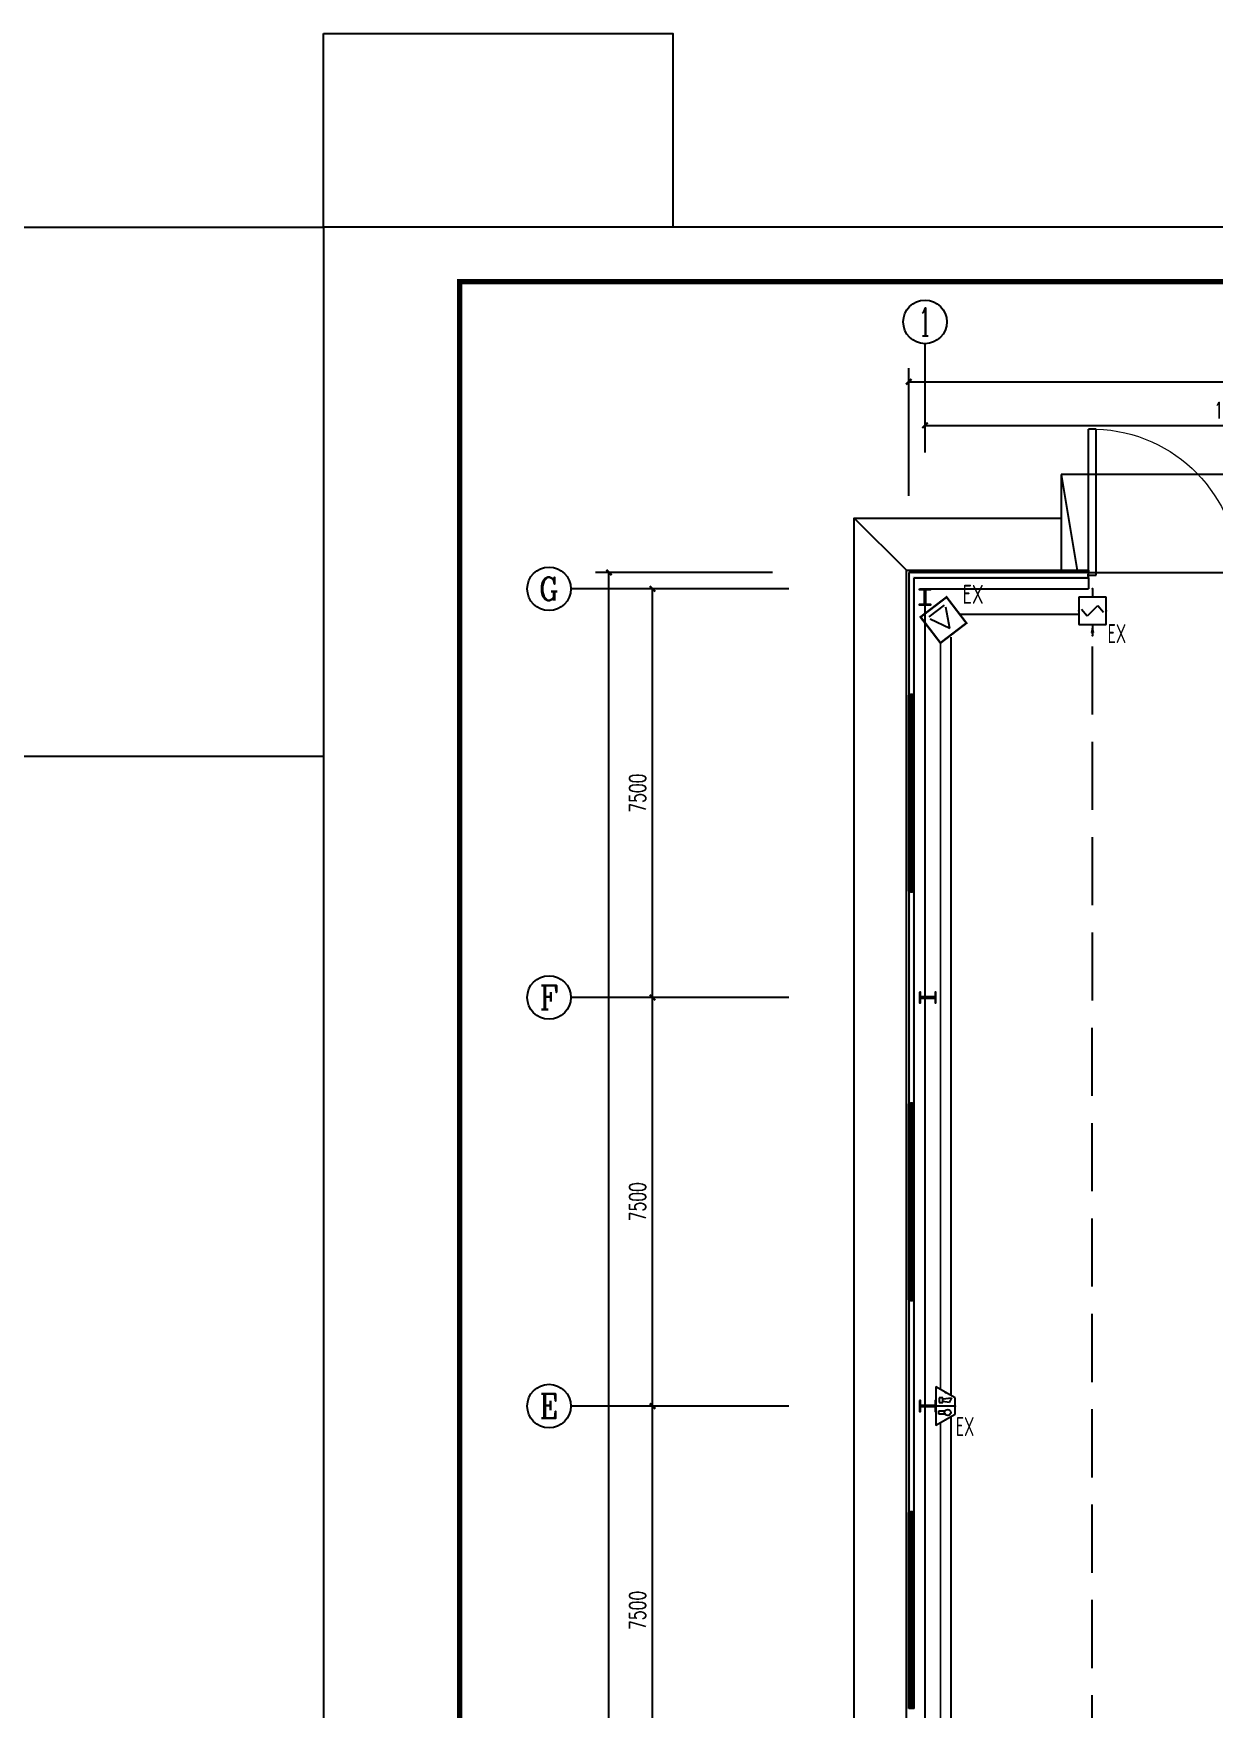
# Model space of a CAD drawing. Extents: x 4532298 to 10139194, y -639876 to -207028.
# Drawn here: x 5029050 to 5050702, y -317948 to -287205 of the extents above; entities that cross this region are included whole.
import ezdxf
from ezdxf.enums import TextEntityAlignment as Align

# ---------------------------------------------------------------- set-up
doc = ezdxf.new("R2010")
doc.units = 0
doc.header["$LTSCALE"] = 1000
doc.header["$MEASUREMENT"] = 0
doc.linetypes.add('DASH', pattern=[0.35, 0.25, -0.1])
doc.layers.get('0').update_dxf_attribs({"linetype": 'CONTINUOUS'})
doc.layers.get('Defpoints').update_dxf_attribs({"linetype": 'CONTINUOUS'})
doc.layers.add('_0', color=7, linetype='CONTINUOUS', lineweight=25)
for name, color, linetype in [('AXIS_TEXT', 7, 'CONTINUOUS'), ('EQUIP-消防', 3, 'CONTINUOUS'), ('PUB_TITLE', 4, 'CONTINUOUS'), ('PUB_WALL', 9, 'CONTINUOUS'), ('WALL', 2, 'CONTINUOUS'), ('WALL-MOVE', 6, 'CONTINUOUS'), ('WIRE-消防', 5, 'CONTINUOUS'), ('WIRE-照明', 1, 'CONTINUOUS'), ('建筑底图', 251, 'CONTINUOUS'), ('电气文字', 7, 'CONTINUOUS')]:
    doc.layers.add(name, color=color, linetype=linetype)
doc.styles.add('_TCH_AXIS', font='COMPLEX', dxfattribs={"bigfont": 'GBCBIG'})
doc.styles.add('_TCH_DIM_T3', font='SIMPLEX', dxfattribs={"width": 0.705882, "bigfont": 'GBCBIG'})
doc.styles.add('COMPLEX', font='COMPLEX')
doc.styles.add('SCEI', font='sceie.shx', dxfattribs={"width": 0.75, "bigfont": 'sceic.shx'})
doc.styles.add('sceie', font='sceie.shx', dxfattribs={"width": 0.7, "bigfont": 'sceic.shx'})
doc.styles.get("Standard").update_dxf_attribs({"font": 'GBENOR', "bigfont": 'GBCBIG'})
doc.dimstyles.new('_TCH_ARCH&&100', dxfattribs={"dimtxt": 297.5, "dimasz": 100, "dimexe": 250, "dimexo": 300, "dimgap": 126.25, "dimtad": 1, "dimdec": 0, "dimzin": 0, "dimdsep": 46, "dimtxsty": '_TCH_DIM_T3', "dimblk": 'ARCHTICK', "dimcen": 0.09, "dimclrt": 7, "dimazin": 2, "dimtfac": 1, "dimtdec": 0, "dimtix": 1, "dimtmove": 2, "dimatfit": 3, "dimfxl": 0, "dimtolj": 1, "dimtzin": 0, "dimarcsym": 0})

# ---------------------------------------------------------------- blocks, each defined once
blk = doc.blocks.new('_AXISO')
blk.add_circle((0, 0), 0.5)
at = {"layer": 'AXIS_TEXT', "style": 'COMPLEX', "width": 1.041667}
blk.add_attdef('A', text='', height=0.56, dxfattribs=at).set_placement((-0.25, -0.28), (0.25, -0.28), align=Align.FIT)
blk = doc.blocks.new('_ArchTick')
at = {"color": 0, "linetype": 'ByBlock', "const_width": 0.4}
blk.add_lwpolyline([(-0.5, -0.5), (0.5, 0.5)], dxfattribs=at)
blk = doc.blocks.new('*D502')
at = {"layer": 'Defpoints', "color": 0, "transparency": 16777216}
for p in [(5039609, -297098), (5042909, -297098), (5042909, -342698)]:
    blk.add_point(p, dxfattribs=at)
at = {"layer": '建筑底图', "color": 0, "lineweight": -2, "transparency": 16777216}
for p, q in [((5042609, -297098), (5039359, -297098)), ((5039609, -342698), (5039609, -297098)), ((5042609, -342698), (5039359, -342698))]:
    blk.add_line(p, q, dxfattribs=at)
at = {"layer": '建筑底图', "color": 0, "lineweight": -2, "transparency": 16777216, "xscale": 100, "yscale": 100, "zscale": 100}
for p, rotation in [((5039609, -297098), 90), ((5039609, -342698), 270)]:
    blk.add_blockref('_ArchTick', p, dxfattribs=dict(at, rotation=rotation))
at = {"layer": '建筑底图', "color": 7, "transparency": 16777216, "insert": (5039334, -319898), "char_height": 297.5, "attachment_point": 5, "rotation": 90, "style": '_TCH_DIM_T3'}
blk.add_mtext('\\A1;45600', dxfattribs=at)
blk = doc.blocks.new('*D506')
at = {"layer": 'Defpoints', "color": 0, "transparency": 16777216}
for p in [(5040409, -312398), (5042909, -312398), (5042909, -319898)]:
    blk.add_point(p, dxfattribs=at)
at = {"layer": '建筑底图', "color": 0, "lineweight": -2, "transparency": 16777216}
for p, q in [((5042609, -312398), (5040159, -312398)), ((5040409, -319898), (5040409, -312398)), ((5042609, -319898), (5040159, -319898))]:
    blk.add_line(p, q, dxfattribs=at)
at = {"layer": '建筑底图', "color": 0, "lineweight": -2, "transparency": 16777216, "xscale": 100, "yscale": 100, "zscale": 100}
for p, rotation in [((5040409, -312398), 90), ((5040409, -319898), 270)]:
    blk.add_blockref('_ArchTick', p, dxfattribs=dict(at, rotation=rotation))
at = {"layer": '建筑底图', "color": 7, "transparency": 16777216, "insert": (5040134, -316148), "char_height": 297.5, "attachment_point": 5, "rotation": 90, "style": '_TCH_DIM_T3'}
blk.add_mtext('\\A1;7500', dxfattribs=at)
blk = doc.blocks.new('*D507')
at = {"layer": 'Defpoints', "color": 0, "transparency": 16777216}
for p in [(5040409, -304898), (5042909, -304898), (5042909, -312398)]:
    blk.add_point(p, dxfattribs=at)
at = {"layer": '建筑底图', "color": 0, "lineweight": -2, "transparency": 16777216}
for p, q in [((5042609, -304898), (5040159, -304898)), ((5040409, -312398), (5040409, -304898)), ((5042609, -312398), (5040159, -312398))]:
    blk.add_line(p, q, dxfattribs=at)
at = {"layer": '建筑底图', "color": 0, "lineweight": -2, "transparency": 16777216, "xscale": 100, "yscale": 100, "zscale": 100}
for p, rotation in [((5040409, -304898), 90), ((5040409, -312398), 270)]:
    blk.add_blockref('_ArchTick', p, dxfattribs=dict(at, rotation=rotation))
at = {"layer": '建筑底图', "color": 7, "transparency": 16777216, "insert": (5040134, -308648), "char_height": 297.5, "attachment_point": 5, "rotation": 90, "style": '_TCH_DIM_T3'}
blk.add_mtext('\\A1;7500', dxfattribs=at)
blk = doc.blocks.new('*D508')
at = {"layer": 'Defpoints', "color": 0, "transparency": 16777216}
for p in [(5040409, -297398), (5042909, -297398), (5042909, -304898)]:
    blk.add_point(p, dxfattribs=at)
at = {"layer": '建筑底图', "color": 0, "lineweight": -2, "transparency": 16777216}
for p, q in [((5042609, -297398), (5040159, -297398)), ((5040409, -304898), (5040409, -297398)), ((5042609, -304898), (5040159, -304898))]:
    blk.add_line(p, q, dxfattribs=at)
at = {"layer": '建筑底图', "color": 0, "lineweight": -2, "transparency": 16777216, "xscale": 100, "yscale": 100, "zscale": 100}
for p, rotation in [((5040409, -297398), 90), ((5040409, -304898), 270)]:
    blk.add_blockref('_ArchTick', p, dxfattribs=dict(at, rotation=rotation))
at = {"layer": '建筑底图', "color": 7, "transparency": 16777216, "insert": (5040134, -301148), "char_height": 297.5, "attachment_point": 5, "rotation": 90, "style": '_TCH_DIM_T3'}
blk.add_mtext('\\A1;7500', dxfattribs=at)
blk = doc.blocks.new('*D509')
at = {"layer": 'Defpoints', "color": 0, "transparency": 16777216}
for p in [(5092709, -293598), (5045109, -295993), (5092709, -295993)]:
    blk.add_point(p, dxfattribs=at)
at = {"layer": '建筑底图', "color": 0, "lineweight": -2, "transparency": 16777216}
for p, q in [((5045109, -295693), (5045109, -293348)), ((5092709, -295693), (5092709, -293348)), ((5045109, -293598), (5092709, -293598))]:
    blk.add_line(p, q, dxfattribs=at)
at = {"layer": '建筑底图', "color": 0, "lineweight": -2, "transparency": 16777216, "xscale": 100, "yscale": 100, "zscale": 100, "rotation": 180}
blk.add_blockref('_ArchTick', (5045109, -293598), dxfattribs=at)
at = {"layer": '建筑底图', "color": 0, "lineweight": -2, "transparency": 16777216, "xscale": 100, "yscale": 100, "zscale": 100}
blk.add_blockref('_ArchTick', (5092709, -293598), dxfattribs=at)
at = {"layer": '建筑底图', "color": 7, "transparency": 16777216, "insert": (5068909, -293323), "char_height": 297.5, "attachment_point": 5, "style": '_TCH_DIM_T3'}
blk.add_mtext('\\A1;47600', dxfattribs=at)
blk = doc.blocks.new('*D510')
at = {"layer": 'Defpoints', "color": 0, "transparency": 16777216}
for p in [(5056909, -294398), (5045409, -294898), (5056909, -294898)]:
    blk.add_point(p, dxfattribs=at)
at = {"layer": '建筑底图', "color": 0, "lineweight": -2, "transparency": 16777216}
for p, q in [((5045409, -294598), (5045409, -294148)), ((5056909, -294598), (5056909, -294148)), ((5045409, -294398), (5056909, -294398))]:
    blk.add_line(p, q, dxfattribs=at)
at = {"layer": '建筑底图', "color": 0, "lineweight": -2, "transparency": 16777216, "xscale": 100, "yscale": 100, "zscale": 100, "rotation": 180}
blk.add_blockref('_ArchTick', (5045409, -294398), dxfattribs=at)
at = {"layer": '建筑底图', "color": 0, "lineweight": -2, "transparency": 16777216, "xscale": 100, "yscale": 100, "zscale": 100}
blk.add_blockref('_ArchTick', (5056909, -294398), dxfattribs=at)
at = {"layer": '建筑底图', "color": 7, "transparency": 16777216, "insert": (5051159, -294123), "char_height": 297.5, "attachment_point": 5, "style": '_TCH_DIM_T3'}
blk.add_mtext('\\A1;11500', dxfattribs=at)
blk = doc.blocks.new('$DorLib2D$00000002')
for p, q in [((-0.5, 0), (-0.5, 0.4875)), ((-0.475, 0.4875), (-0.5, 0.4875)), ((-0.475, 0), (-0.475, 0.4875)), ((0.475, 0), (0.475, 0.4875)), ((0.475, 0.4875), (0.5, 0.4875)), ((0.5, 0), (0.5, 0.4875)), ((-0.5, 0), (-0.475, 0)), ((0.5, 0), (0.475, 0))]:
    blk.add_line(p, q)
at = {"lineweight": 13}
for centre, start, end in [((-0.4875, 0), 0, 88.5307), ((0.4875, 0), 91.4693, 180)]:
    blk.add_arc(centre, 0.4875, start, end, dxfattribs=at)
blk = doc.blocks.new('$TCHSYS$WIN2D')
for p, q in [((-0.5, 0.5), (0.5, 0.5)), ((-0.5, 0.5), (-0.5, -0.5)), ((0.5, 0.5), (0.5, -0.5)), ((0.5, 0.1667), (-0.5, 0.1667)), ((0.5, -0.1667), (-0.5, -0.1667)), ((-0.5, -0.5), (0.5, -0.5))]:
    blk.add_line(p, q)
blk = doc.blocks.new('$equip$00002679')
for p, q in [((-0.3, 0.699), (-0.703, 0)), ((0.3, 0.699), (-0.3, 0.699)), ((0.3, 0.699), (-0.3, 0.699)), ((0, 0.699), (0, 0)), ((0.703, 0), (0.3, 0.699)), ((-0.703, 0), (0.703, 0)), ((-0.264, 0.249), (-0.304, 0.569)), ((-0.304, 0.569), (-0.128, 0.489)), ((-0.304, 0.249), (-0.304, 0.113)), ((-0.128, 0.249), (-0.304, 0.249)), ((-0.304, 0.113), (-0.128, 0.113)), ((-0.128, 0.489), (-0.168, 0.249)), ((-0.128, 0.113), (-0.128, 0.249)), ((0.174, 0.11), (0.174, 0.338)), ((0.294, 0.11), (0.174, 0.11)), ((0.294, 0.338), (0.294, 0.11))]:
    blk.add_line(p, q)
at = {"const_width": 0.04}
for points in [[(-0.299, 0.699), (0.301, 0.699), (0.703, 0), (-0.702, 0), (-0.299, 0.699), (0.301, 0.699)], [(-0.3, 0.699), (0.3, 0.699), (0.703, 0), (-0.703, 0), (-0.3, 0.699), (0.3, 0.699)]]:
    blk.add_lwpolyline(points, dxfattribs=at)
blk.add_circle((0.234, 0.43), 0.111)
for p in [(0, 0.699), (-0.501, 0.349), (0, 0), (0.502, 0.349)]:
    blk.add_point(p)
at = {"color": 7, "flags": 1}
for tag, height, p in [('A', 0.00002, (0, 0)), ('B', 0.4, (0.961, 0.299))]:
    blk.add_attdef(tag, text='', height=height, dxfattribs=at).set_placement(p, align=Align.MIDDLE_CENTER)
blk = doc.blocks.new('$equip$00002763')
for p, q in [((-0.5, 0), (-0.907, 0)), ((-0.802, 0.041), (-0.802, -0.039)), ((-0.802, -0.039), (-0.632, 0)), ((-0.5, 0.5), (-0.5, -0.5)), ((0.5, 0.5), (-0.5, 0.5)), ((-0.2, 0.2), (0.05, 0.4)), ((0, 0), (-0.2, 0.2)), ((0, 0), (0.2, -0.2)), ((0.5, -0.5), (0.5, 0.5)), ((0.809, 0), (0.5, 0)), ((-0.5, -0.5), (0.5, -0.5)), ((0.2, -0.2), (-0.05, -0.4))]:
    blk.add_line(p, q)
at = {"color": 0, "linetype": 'Continuous'}
blk.add_line((-0.632, 0), (-0.802, 0.041), dxfattribs=at)
at = {"const_width": 0.04}
for points in [[(-0.907, 0), (-0.5, 0)], [(-0.5, 0.5), (0.5, 0.5), (0.5, -0.5), (-0.5, -0.5), (-0.5, 0.5), (0.5, 0.5)], [(0.5, 0), (0.809, 0)]]:
    blk.add_lwpolyline(points, dxfattribs=at)
for p in [(-0.907, 0), (0, 0.5), (0.809, 0), (0, -0.5)]:
    blk.add_point(p)
blk.add_solid([(-0.632, 0), (-0.802, 0.041), (-0.802, -0.039)])
at = {"color": 7, "flags": 1}
for tag, height, p in [('A', 0.00002, (0, 0)), ('B', 0.4, (0.755, -0.345))]:
    blk.add_attdef(tag, text='', height=height, dxfattribs=at).set_placement(p, align=Align.MIDDLE_CENTER)
blk = doc.blocks.new('$equip$00002729')
for p, q in [((0.5, 0.5), (-0.5, 0.5)), ((-0.5, 0.5), (-0.5, -0.5)), ((0.002, 0.329), (-0.298, -0.271)), ((0.002, 0.329), (0.302, -0.271)), ((0.5, -0.5), (0.5, 0.5)), ((-0.5, -0.5), (0.5, -0.5)), ((-0.298, -0.351), (0.302, -0.351))]:
    blk.add_line(p, q)
at = {"const_width": 0.0667}
blk.add_lwpolyline([(-0.5, 0.5), (0.5, 0.5), (0.5, -0.5), (-0.5, -0.5), (-0.5, 0.5), (0.5, 0.5)], dxfattribs=at)
for p in [(-0.5, 0), (0, 0.5), (0.5, 0), (0, -0.5)]:
    blk.add_point(p)
at = {"color": 7, "flags": 1}
for tag, height, p in [('A', 0.00002, (0, 0)), ('B', 0.4, (0.762, -0.208))]:
    blk.add_attdef(tag, text='', height=height, dxfattribs=at).set_placement(p, align=Align.MIDDLE_CENTER)

msp = doc.modelspace()

# ---------------------------------------------------------------- hatches: boundary and pattern name
at = {"layer": 'PUB_WALL'}
msp.add_hatch(color=256, dxfattribs=at).paths.add_polyline_path([(5045109.2, -314348.3), (5045209.2, -314348.3), (5045179.2, -314318.3), (5045139.2, -314318.3)])
at = {"layer": '建筑底图'}
for points in [[(5048409.2, -297098.3), (5045109.2, -297098.3), (5045139.2, -297128.3), (5048379.2, -297128.3)], [(5045109.2, -297098.3), (5045109.2, -299348.3), (5045139.2, -299318.3), (5045139.2, -297128.3)], [(5045209.2, -297198.3), (5048409.2, -297198.3), (5048379.2, -297168.3), (5045179.2, -297168.3)], [(5045209.2, -299348.3), (5045209.2, -297198.3), (5045179.2, -297168.3), (5045179.2, -299318.3)], [(5048409.2, -297198.3), (5048409.2, -297098.3), (5048379.2, -297128.3), (5048379.2, -297168.3)], [(5045419.2, -297682.3), (5045509.2, -297682.3), (5045509.2, -297698.3), (5045309.2, -297698.3), (5045309.2, -297682.3), (5045399.2, -297682.3), (5045399.2, -297414.3), (5045309.2, -297414.3), (5045309.2, -297398.3), (5045509.2, -297398.3), (5045509.2, -297414.3), (5045419.2, -297414.3)], [(5045109.2, -299348.3), (5045209.2, -299348.3), (5045179.2, -299318.3), (5045139.2, -299318.3)], [(5045209.2, -302948.3), (5045109.2, -302948.3), (5045139.2, -302978.3), (5045179.2, -302978.3)], [(5045109.2, -302948.3), (5045109.2, -306848.3), (5045139.2, -306818.3), (5045139.2, -302978.3)], [(5045209.2, -306848.3), (5045209.2, -302948.3), (5045179.2, -302978.3), (5045179.2, -306818.3)], [(5045593.2, -304908.3), (5045593.2, -304998.3), (5045609.2, -304998.3), (5045609.2, -304798.3), (5045593.2, -304798.3), (5045593.2, -304888.3), (5045325.2, -304888.3), (5045325.2, -304798.3), (5045309.2, -304798.3), (5045309.2, -304998.3), (5045325.2, -304998.3), (5045325.2, -304908.3)], [(5045109.2, -306848.3), (5045209.2, -306848.3), (5045179.2, -306818.3), (5045139.2, -306818.3)], [(5045209.2, -310448.3), (5045109.2, -310448.3), (5045139.2, -310478.3), (5045179.2, -310478.3)], [(5045109.2, -310448.3), (5045109.2, -314348.3), (5045139.2, -314318.3), (5045139.2, -310478.3)], [(5045209.2, -314348.3), (5045209.2, -310448.3), (5045179.2, -310478.3), (5045179.2, -314318.3)], [(5045593.2, -312408.3), (5045593.2, -312498.3), (5045609.2, -312498.3), (5045609.2, -312298.3), (5045593.2, -312298.3), (5045593.2, -312388.3), (5045325.2, -312388.3), (5045325.2, -312298.3), (5045309.2, -312298.3), (5045309.2, -312498.3), (5045325.2, -312498.3), (5045325.2, -312408.3)]]:
    msp.add_hatch(color=256, dxfattribs=at).paths.add_polyline_path(points)

# ---------------------------------------------------------------- linework, layer by layer
at = {"color": 2, "linetype": 'DASH', "ltscale": 5}
msp.add_line((5048467.7, -341705.8), (5048480.8, -298256.1), dxfattribs=at)
at = {"layer": '_0', "color": 0}
msp.add_lwpolyline([(5034368.6, -287205.4), (5040781, -287205.4), (5040781, -290758.8), (5034368.6, -290758.8)], close=True, dxfattribs=at)
at = {"layer": 'PUB_TITLE', "color": 4}
msp.add_lwpolyline([(5034368.6, -350158.8), (5118468.6, -350158.8), (5118468.6, -290758.8), (5034368.6, -290758.8)], close=True, dxfattribs=at)
at = {"layer": 'PUB_TITLE', "color": 4, "const_width": 100}
msp.add_lwpolyline([(5036868.6, -349158.8), (5117468.6, -349158.8), (5117468.6, -291758.8), (5036868.6, -291758.8)], close=True, dxfattribs=at)
at = {"layer": 'WALL', "color": 1, "ltscale": 10}
msp.add_lwpolyline([(5021636.9, -290758.8), (5034368.6, -290758.8), (5034368.6, -300473.9), (5021636.9, -300473.9)], close=True, dxfattribs=at)
at = {"layer": 'WALL-MOVE'}
msp.add_line((5045109.2, -314348.3), (5045209.2, -314348.3), dxfattribs=at)
at = {"layer": 'WIRE-消防', "color": 5, "linetype": 'Continuous', "const_width": 35}
for points in [[(5045883.8, -298279), (5045883.8, -312195.1)], [(5045883.8, -312591.5), (5045883.8, -326044.9)]]:
    msp.add_lwpolyline(points, dxfattribs=at)
at = {"layer": 'WIRE-照明', "color": 1, "linetype": 'DASH', "const_width": 35}
for points in [[(5046045.2, -297866.1), (5048230.8, -297866.1)], [(5045691.7, -298391.5), (5045691.7, -312094.7)], [(5045691.7, -312702.2), (5045691.7, -325828)]]:
    msp.add_lwpolyline(points, dxfattribs=at)
at = {"layer": '建筑底图'}
for p, q in [((5045409.2, -294898.3), (5045409.2, -292898.3)), ((5047909.2, -295298.3), (5047909.2, -297098.3)), ((5047909.2, -295298.3), (5048209.2, -297098.3)), ((5054409.2, -295298.3), (5047909.2, -295298.3)), ((5045069.2, -297058.3), (5044109.2, -296098.3)), ((5048409.2, -297098.3), (5045109.2, -297098.3)), ((5045109.2, -297098.3), (5045109.2, -299348.3)), ((5045209.2, -297198.3), (5048409.2, -297198.3)), ((5045209.2, -299348.3), (5045209.2, -297198.3)), ((5048409.2, -297058.3), (5048409.2, -297098.3)), ((5048409.2, -297198.3), (5048409.2, -297098.3)), ((5048409.2, -297098.3), (5053909.2, -297098.3)), ((5048409.2, -297198.3), (5048409.2, -297398.3)), ((5042909.2, -297398.3), (5038909.2, -297398.3)), ((5045109.2, -299348.3), (5045209.2, -299348.3)), ((5045209.2, -302948.3), (5045109.2, -302948.3)), ((5045109.2, -302948.3), (5045109.2, -306848.3)), ((5045209.2, -306848.3), (5045209.2, -302948.3)), ((5042909.2, -304898.3), (5038909.2, -304898.3)), ((5045109.2, -306848.3), (5045209.2, -306848.3)), ((5045209.2, -310448.3), (5045109.2, -310448.3)), ((5045109.2, -310448.3), (5045109.2, -314348.3)), ((5045209.2, -314348.3), (5045209.2, -310448.3)), ((5042909.2, -312398.3), (5038909.2, -312398.3))]:
    msp.add_line(p, q, dxfattribs=at)
for points in [[(5047909.2, -343698.3), (5044109.2, -343698.3), (5044109.2, -296098.3), (5047909.2, -296098.3)], [(5048409.2, -342738.3), (5045069.2, -342738.3), (5045069.2, -297058.3), (5048409.2, -297058.3)], [(5048409.2, -342398.3), (5045409.2, -342398.3), (5045409.2, -297398.3), (5048409.2, -297398.3)]]:
    msp.add_lwpolyline(points, dxfattribs=at)
for points in [[(5045309.2, -297398.3), (5045509.2, -297398.3), (5045509.2, -297414.3), (5045419.2, -297414.3), (5045419.2, -297682.3), (5045509.2, -297682.3), (5045509.2, -297698.3), (5045309.2, -297698.3), (5045309.2, -297682.3), (5045399.2, -297682.3), (5045399.2, -297414.3), (5045309.2, -297414.3)], [(5045309.2, -304798.3), (5045309.2, -304998.3), (5045325.2, -304998.3), (5045325.2, -304908.3), (5045593.2, -304908.3), (5045593.2, -304998.3), (5045609.2, -304998.3), (5045609.2, -304798.3), (5045593.2, -304798.3), (5045593.2, -304888.3), (5045325.2, -304888.3), (5045325.2, -304798.3)], [(5045309.2, -312298.3), (5045309.2, -312498.3), (5045325.2, -312498.3), (5045325.2, -312408.3), (5045593.2, -312408.3), (5045593.2, -312498.3), (5045609.2, -312498.3), (5045609.2, -312298.3), (5045593.2, -312298.3), (5045593.2, -312388.3), (5045325.2, -312388.3), (5045325.2, -312298.3)]]:
    msp.add_lwpolyline(points, close=True, dxfattribs=at)

# ---------------------------------------------------------------- block references
at = {"layer": 'EQUIP-消防'}
for name, p, xscale, yscale, zscale, rotation in [('$equip$00002729', (5045747.7, -297971), 600, 600, 600, 217.4138981921406), ('$equip$00002763', (5048480.8, -297802.7), 500, 500, 500, 89.99999999999997), ('$equip$00002679', (5045609.2, -312398.3), 500, 500, 500, 270)]:
    msp.add_blockref(name, p, dxfattribs=dict(at, xscale=xscale, yscale=yscale, zscale=zscale, rotation=rotation))
at = {"layer": '建筑底图'}
ref = msp.add_blockref('_AXISO', (5045409.2, -292498.3), dxfattribs=dict(at, xscale=800, yscale=800, zscale=800))
ref.add_attrib('A', '1', dxfattribs={"layer": 'AXIS_TEXT', "color": 0, "height": 514.7, "style": '_TCH_AXIS'}).set_placement((5045298.9, -292755.7), (5045519.5, -292755.7), align=Align.FIT)
at = {"layer": '建筑底图', "xscale": -5500, "yscale": 5500, "zscale": -5500}
msp.add_blockref('$DorLib2D$00000002', (5051159.2, -297148.3), dxfattribs=at)
at = {"layer": '建筑底图'}
ref = msp.add_blockref('_AXISO', (5038509.2, -297398.3), dxfattribs=dict(at, xscale=800, yscale=800, zscale=800))
ref.add_attrib('A', 'G', dxfattribs={"layer": 'AXIS_TEXT', "color": 0, "height": 425.2, "style": '_TCH_AXIS'}).set_placement((5038327, -297610.9), (5038691.4, -297610.9), align=Align.FIT)
at = {"layer": '建筑底图', "xscale": 3600, "yscale": -100, "zscale": 3600, "rotation": 90}
for p in [(5045159.2, -301148.3), (5045159.2, -308648.3), (5045159.2, -316148.3)]:
    msp.add_blockref('$TCHSYS$WIN2D', p, dxfattribs=at)
at = {"layer": '建筑底图'}
ref = msp.add_blockref('_AXISO', (5038509.2, -304898.3), dxfattribs=dict(at, xscale=800, yscale=800, zscale=800))
ref.add_attrib('A', 'F', dxfattribs={"layer": 'AXIS_TEXT', "color": 0, "height": 445.4, "style": '_TCH_AXIS'}).set_placement((5038339.5, -305121), (5038678.9, -305121), align=Align.FIT)
ref = msp.add_blockref('_AXISO', (5038509.2, -312398.3), dxfattribs=dict(at, xscale=800, yscale=800, zscale=800))
ref.add_attrib('A', 'E', dxfattribs={"layer": 'AXIS_TEXT', "color": 0, "height": 445.4, "style": '_TCH_AXIS'}).set_placement((5038339.5, -312621), (5038678.9, -312621), align=Align.FIT)

# ---------------------------------------------------------------- texts
at = {"layer": '电气文字'}
for style, width, p in [('SCEI', 0.8, (5046097.6, -297673.6)), ('sceie', 0.7, (5048761.5, -298395)), ('sceie', 0.7, (5045975.2, -312949))]:
    msp.add_text('EX', height=350, dxfattribs=dict(at, style=style, width=width)).set_placement(p)

# ---------------------------------------------------------------- dimensions: what is measured, and where the dimension line sits
at = {"layer": '建筑底图'}
for p1, p2, distance, picture, middle in [((5045109.2, -295993.3), (5092709.2, -295993.3), 2395, '*D509', (5068909.2, -293323.3)), ((5045409.2, -294898.3), (5056909.2, -294898.3), 500, '*D510', (5051159.2, -294123.3)), ((5042909.2, -342698.3), (5042909.2, -297098.3), 3300, '*D502', (5039334.2, -319898.3)), ((5042909.2, -304898.3), (5042909.2, -297398.3), 2500, '*D508', (5040134.2, -301148.3)), ((5042909.2, -312398.3), (5042909.2, -304898.3), 2500, '*D507', (5040134.2, -308648.3)), ((5042909.2, -319898.3), (5042909.2, -312398.3), 2500, '*D506', (5040134.2, -316148.3))]:
    dim = msp.add_aligned_dim(p1=p1, p2=p2, distance=distance, dimstyle='_TCH_ARCH&&100', dxfattribs=at)
    dim.commit()
    dim.dimension.update_dxf_attribs({"geometry": picture, "text_midpoint": middle})

doc.saveas('drawing.dxf')
